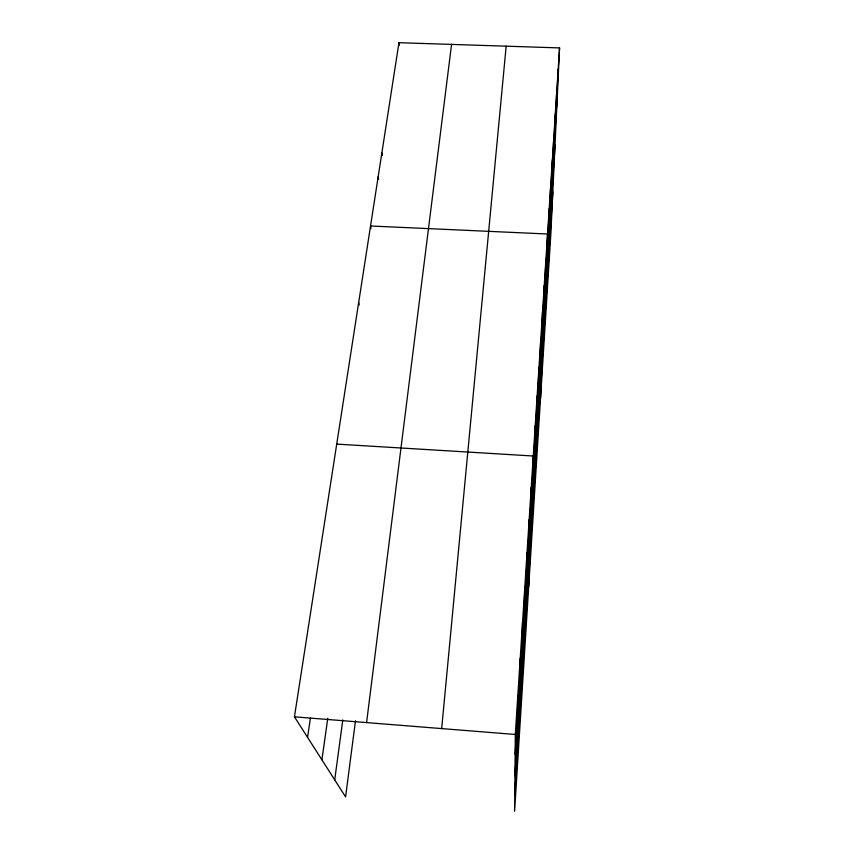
<?xml version="1.0" encoding="UTF-8"?>
<svg xmlns="http://www.w3.org/2000/svg" width="854" height="854" viewBox="0 0 854 854"><rect width="100%" height="100%" fill="white"/><g stroke="black" fill="none" stroke-linecap="round" stroke-linejoin="round"><path stroke-width="1.28" d="M559.562 47.909L515.314 734.472L514.599 811.3L550.883 233.366L559.562 47.909L398.957 42.7L294.438 716.826L345.592 796.899L355.477 720.808M517.471 717.67L517.802 695.85M519.744 682.143L520.214 658.423M521.954 647.631L522.552 622.128M524.1 614.09L524.826 586.922M526.192 581.489L527.025 552.741M528.22 549.773L529.16 519.563M530.195 518.922L531.241 487.335M528.722 586.356L533.259 456.015L336.722 444.101M533.985 459.644L535.223 425.559M535.81 431.163L537.134 395.946M537.582 403.408L538.991 367.135M539.322 376.358L540.795 339.081M541.009 349.991L542.557 311.774M542.653 324.264L544.265 285.183M544.254 299.167L545.941 259.264M540.55 397.943L547.563 234.007L370.54 225.99L370.988 228.616M547.403 250.062L549.197 208.654M548.941 226.032L550.798 183.93M550.446 202.579L552.346 159.837M551.908 179.682L553.862 136.341M553.339 157.317L555.335 113.422M554.737 135.476L556.776 91.058M556.103 114.126L558.185 69.227M514.748 794.999L552.826 191.851M515.133 754.253L557.438 93.267M514.93 775.784L555.047 144.486M441.678 728.59L506.166 46.18M366.579 722.591L451.563 44.408M334.715 779.862L342.817 719.89M321.905 759.814L327.776 718.299M307.568 737.386L310.418 718.193M294.438 716.826L515.314 734.472M358.68 302.465L359.203 305.017M378.183 176.714L378.578 179.34M381.855 152.994L382.229 155.577M398.957 42.7L399.245 45.273"/></g></svg>
